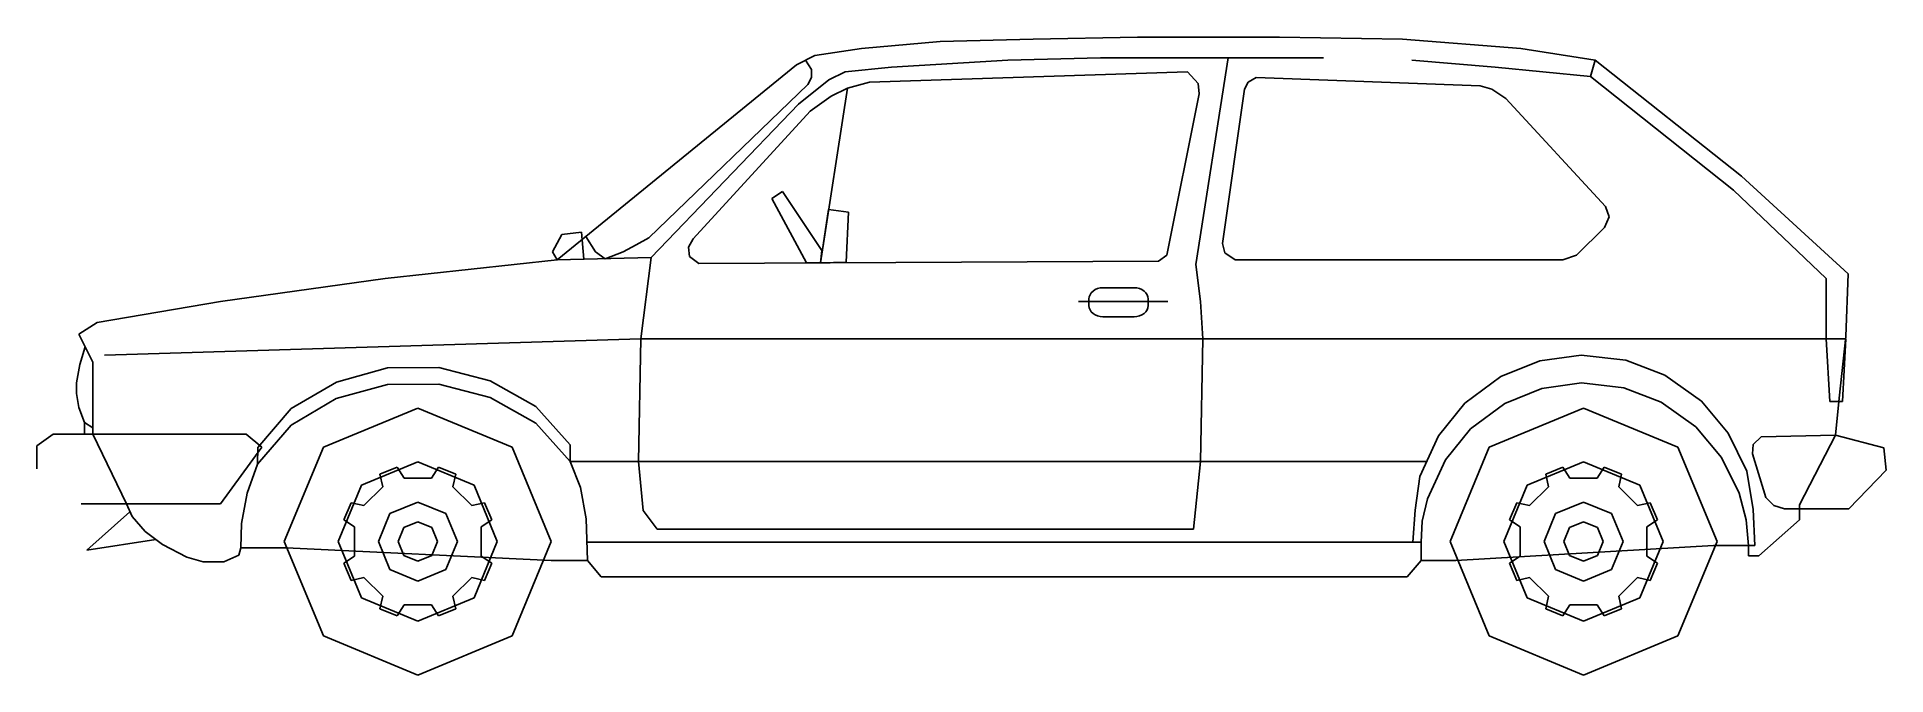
# Model space of a CAD drawing. Extents: x 8 to 231, y 219 to 296.
import ezdxf

# ---------------------------------------------------------------- set-up
doc = ezdxf.new("R2010")
doc.units = 0
doc.layers.get('0').update_dxf_attribs({"linetype": 'CONTINUOUS'})

msp = doc.modelspace()

# ---------------------------------------------------------------- linework, layer by layer
at = {"color": 0}
for p, q in [((107.28, 294.22), (116.81, 295.06)), ((116.81, 295.06), (128.03, 295.35)), ((128.03, 295.35), (140.65, 295.62)), ((140.65, 295.62), (157.77, 295.62)), ((157.77, 295.62), (172.63, 295.35)), ((172.63, 295.35), (186.94, 294.22)), ((99.42, 292.26), (101.67, 293.38)), ((100.54, 292.82), (101.24, 291.7)), ((101.67, 293.38), (107.28, 294.22)), ((124.95, 292.82), (110.92, 291.98)), ((136.17, 293.1), (124.95, 292.82)), ((151.6, 293.1), (136.17, 293.1)), ((147.67, 268.13), (151.6, 293.1)), ((151.6, 293.1), (163.09, 293.1)), ((173.75, 292.82), (183.85, 291.98)), ((186.94, 294.22), (195.92, 292.82)), ((195.36, 290.86), (195.92, 292.82)), ((195.92, 292.82), (213.59, 278.79)), ((70.53, 268.69), (99.42, 292.26)), ((103.35, 290.43), (99.7, 287.49)), ((101.24, 290.72), (100.82, 289.87)), ((101.24, 291.7), (101.24, 290.72)), ((105.31, 291.42), (103.35, 290.43)), ((110.92, 291.98), (105.31, 291.42)), ((146.68, 291.42), (108.26, 290.15)), ((147.95, 290.01), (146.68, 291.42)), ((153.98, 290.15), (154.96, 290.72)), ((154.96, 290.72), (182.03, 289.74)), ((183.85, 291.98), (195.36, 290.86)), ((195.36, 290.86), (212.61, 277.11)), ((100.82, 289.87), (81.6, 271.36)), ((103.63, 288.47), (101.1, 286.65)), ((105.59, 289.45), (102.33, 268.35)), ((105.59, 289.45), (103.63, 288.47)), ((108.26, 290.15), (105.59, 289.45)), ((144.16, 269.26), (148.09, 288.75)), ((148.09, 288.75), (147.95, 290.01)), ((150.89, 270.66), (153.56, 289.31)), ((153.56, 289.31), (153.98, 290.15)), ((182.03, 289.74), (183.43, 289.31)), ((183.43, 289.31), (185.12, 288.19)), ((185.12, 288.19), (197.18, 275.15)), ((99.7, 287.49), (81.89, 268.98)), ((101.1, 286.65), (86.94, 271.22)), ((97.74, 276.97), (96.47, 276.13)), ((102.5, 269.82), (97.74, 276.97)), ((212.61, 277.11), (223.83, 266.45)), ((213.59, 278.79), (226.49, 267.01)), ((96.47, 276.13), (100.66, 268.34)), ((103.32, 274.77), (102.33, 268.35)), ((105.73, 274.45), (103.32, 274.77)), ((197.18, 275.15), (197.6, 273.89)), ((105.45, 268.42), (105.73, 274.45)), ((197.04, 272.62), (193.67, 269.26)), ((197.6, 273.89), (197.04, 272.62)), ((69.96, 269.67), (71.09, 271.78)), ((71.09, 271.78), (73.47, 272.06)), ((73.47, 272.06), (73.73, 268.78)), ((75.16, 269.67), (73.99, 271.52)), ((80.06, 270.52), (78.52, 269.67)), ((81.6, 271.36), (80.06, 270.52)), ((86.94, 271.22), (86.38, 270.24)), ((151.17, 269.54), (150.89, 270.66)), ((49.77, 266.45), (70.53, 268.69)), ((70.53, 268.69), (69.96, 269.67)), ((81.89, 268.98), (70.53, 268.69)), ((73.73, 268.78), (70.53, 268.69)), ((76.34, 268.84), (75.16, 269.67)), ((78.52, 269.67), (76.34, 268.84)), ((80.62, 259.16), (81.89, 268.98)), ((86.38, 270.24), (86.52, 269.11)), ((86.52, 269.11), (87.64, 268.27)), ((87.64, 268.27), (143.18, 268.55)), ((100.66, 268.34), (102.33, 268.35)), ((102.33, 268.35), (102.5, 269.82)), ((102.33, 268.35), (105.45, 268.42)), ((143.18, 268.55), (144.16, 269.26)), ((148.23, 263.65), (147.67, 268.13)), ((152.44, 268.69), (151.17, 269.54)), ((191.99, 268.69), (152.44, 268.69)), ((193.67, 269.26), (191.99, 268.69)), ((29.85, 263.65), (49.77, 266.45)), ((223.83, 266.45), (223.83, 259.16)), ((226.49, 267.01), (226.21, 259.44)), ((14.98, 261.12), (29.85, 263.65)), ((133.5, 263.65), (144.3, 263.65)), ((134.77, 263.97), (134.8, 264.23)), ((134.77, 263.18), (134.77, 263.97)), ((134.8, 264.23), (134.9, 264.49)), ((134.9, 264.49), (135.05, 264.72)), ((135.05, 264.72), (135.26, 264.93)), ((135.26, 264.93), (135.52, 265.1)), ((135.52, 265.1), (135.81, 265.22)), ((135.81, 265.22), (136.13, 265.3)), ((136.13, 265.3), (136.46, 265.33)), ((136.46, 265.33), (140.22, 265.33)), ((140.22, 265.33), (140.22, 265.33)), ((140.22, 265.33), (140.55, 265.3)), ((140.55, 265.3), (140.87, 265.22)), ((140.87, 265.22), (141.16, 265.1)), ((141.16, 265.1), (141.42, 264.93)), ((141.42, 264.93), (141.63, 264.72)), ((141.63, 264.72), (141.79, 264.49)), ((141.79, 264.49), (141.88, 264.23)), ((141.88, 264.23), (141.92, 263.97)), ((141.92, 263.97), (141.92, 263.18)), ((148.52, 259.16), (148.23, 263.65)), ((134.8, 262.91), (134.77, 263.18)), ((134.9, 262.66), (134.8, 262.91)), ((135.05, 262.42), (134.9, 262.66)), ((135.26, 262.22), (135.05, 262.42)), ((135.52, 262.05), (135.26, 262.22)), ((135.81, 261.92), (135.52, 262.05)), ((136.13, 261.85), (135.81, 261.92)), ((136.46, 261.82), (136.13, 261.85)), ((140.22, 261.82), (136.46, 261.82)), ((140.55, 261.85), (140.22, 261.82)), ((140.87, 261.92), (140.55, 261.85)), ((141.16, 262.05), (140.87, 261.92)), ((141.42, 262.22), (141.16, 262.05)), ((141.63, 262.42), (141.42, 262.22)), ((141.79, 262.66), (141.63, 262.42)), ((141.88, 262.91), (141.79, 262.66)), ((141.92, 263.18), (141.88, 262.91)), ((12.74, 259.72), (14.98, 261.12)), ((14.42, 256.35), (12.74, 259.72)), ((15.83, 257.2), (80.62, 259.16)), ((80.62, 259.16), (80.34, 244.32)), ((80.62, 259.16), (226.21, 259.16)), ((148.23, 244.32), (148.52, 259.16)), ((223.83, 259.16), (224.25, 251.59)), ((224.25, 251.59), (223.83, 259.16)), ((223.83, 259.16), (226.21, 259.16)), ((226.21, 259.44), (225.37, 252.01)), ((225.79, 251.59), (226.21, 259.16)), ((226.21, 259.16), (225.79, 251.59)), ((13.5, 258.21), (12.88, 256.07)), ((14.42, 256.35), (13.5, 258.21)), ((189.22, 256.49), (194.23, 257.2)), ((194.23, 257.2), (199.61, 256.58)), ((12.88, 256.07), (12.46, 253.83)), ((14.42, 248.4), (14.42, 256.35)), ((14.42, 247.66), (14.42, 256.35)), ((43.86, 253.94), (50.03, 255.65)), ((50.03, 255.65), (56.25, 255.71)), ((56.25, 255.71), (62.44, 254.1)), ((184.53, 254.6), (189.22, 256.49)), ((199.61, 256.58), (204.34, 254.77)), ((204.34, 254.77), (208.75, 251.62)), ((12.46, 253.83), (12.46, 252.57)), ((12.46, 252.57), (12.74, 250.88)), ((38.39, 250.75), (43.86, 253.94)), ((43.85, 251.93), (50.02, 253.64)), ((50.02, 253.64), (43.85, 251.93)), ((50.02, 253.64), (56.23, 253.7)), ((56.23, 253.7), (50.02, 253.64)), ((56.23, 253.7), (62.43, 252.08)), ((62.43, 252.08), (56.23, 253.7)), ((62.44, 254.1), (67.97, 251)), ((180.17, 251.37), (184.53, 254.6)), ((185, 251.35), (189.47, 253.16)), ((189.47, 253.16), (185, 251.35)), ((189.47, 253.16), (194.25, 253.83)), ((194.25, 253.83), (189.47, 253.16)), ((194.25, 253.83), (199.38, 253.25)), ((199.38, 253.25), (194.25, 253.83)), ((199.38, 253.25), (203.88, 251.52)), ((203.88, 251.52), (199.38, 253.25)), ((12.74, 250.88), (13.44, 249.06)), ((34.35, 246.02), (38.39, 250.75)), ((38.38, 248.74), (43.85, 251.93)), ((43.85, 251.93), (38.38, 248.74)), ((42.29, 246.08), (53.7, 250.8)), ((53.7, 250.8), (65.1, 246.08)), ((62.43, 252.08), (67.96, 248.98)), ((67.96, 248.98), (62.43, 252.08)), ((67.97, 251), (72.08, 246.34)), ((176.99, 247.44), (180.17, 251.37)), ((180.86, 248.28), (185, 251.35)), ((185, 251.35), (180.86, 248.28)), ((183.11, 246.08), (194.51, 250.8)), ((194.51, 250.8), (205.92, 246.08)), ((203.88, 251.52), (208.08, 248.52)), ((208.08, 248.52), (203.88, 251.52)), ((208.75, 251.62), (212, 247.75)), ((224.25, 251.59), (225.79, 251.59)), ((225.79, 251.59), (224.25, 251.59)), ((225.37, 252.01), (224.95, 247.52)), ((13.44, 249.06), (13.44, 247.66)), ((13.44, 249.06), (14.42, 248.4)), ((34.34, 244.01), (38.38, 248.74)), ((38.38, 248.74), (34.34, 244.01)), ((67.96, 248.98), (72.08, 244.32)), ((72.08, 244.32), (67.96, 248.98)), ((177.82, 244.53), (180.86, 248.28)), ((180.86, 248.28), (177.82, 244.53)), ((208.08, 248.52), (211.18, 244.82)), ((211.18, 244.82), (208.08, 248.52)), ((9.66, 247.66), (7.69, 246.25)), ((7.69, 246.25), (7.69, 243.45)), ((7.69, 246.25), (7.69, 243.45)), ((32.94, 247.66), (9.66, 247.66)), ((14.42, 247.66), (9.66, 247.66)), ((18.49, 239.24), (14.42, 247.66)), ((29.85, 239.24), (34.84, 246.09)), ((34.84, 246.09), (32.94, 247.66)), ((34.34, 244.01), (34.35, 246.02)), ((37.57, 234.68), (42.29, 246.08)), ((65.1, 246.08), (69.82, 234.68)), ((72.08, 246.34), (72.08, 244.32)), ((174.74, 242.51), (176.99, 247.44)), ((178.38, 234.68), (183.11, 246.08)), ((205.92, 246.08), (210.64, 234.68)), ((212, 247.75), (214.22, 243.19)), ((214.92, 245.27), (214.99, 246.4)), ((214.99, 246.4), (215.97, 247.3)), ((215.97, 247.3), (224.95, 247.52)), ((224.95, 247.52), (220.6, 239.1)), ((224.95, 247.52), (230.77, 245.98)), ((230.77, 245.98), (231.05, 243.31)), ((33.08, 240.5), (34.34, 244.01)), ((46.9, 241.47), (53.7, 244.28)), ((49.12, 242.79), (51.19, 243.65)), ((51.19, 243.65), (52.04, 242.34)), ((53.7, 244.28), (60.49, 241.47)), ((55.35, 242.34), (56.2, 243.65)), ((56.2, 243.65), (58.27, 242.79)), ((72.08, 244.32), (175.49, 244.32)), ((72.08, 244.32), (73.33, 241.2)), ((80.34, 244.32), (80.91, 238.4)), ((147.39, 236.15), (148.23, 244.32)), ((175.68, 239.84), (177.82, 244.53)), ((177.82, 244.53), (175.68, 239.84)), ((187.72, 241.47), (194.51, 244.28)), ((189.94, 242.79), (192.01, 243.65)), ((192.01, 243.65), (192.86, 242.34)), ((194.51, 244.28), (201.31, 241.47)), ((196.17, 242.34), (197.02, 243.65)), ((197.02, 243.65), (199.09, 242.79)), ((211.18, 244.82), (213.29, 240.5)), ((213.29, 240.5), (211.18, 244.82)), ((216.53, 240.01), (214.92, 245.27)), ((44.09, 234.67), (46.9, 241.47)), ((47.16, 239.01), (49.45, 241.26)), ((49.45, 241.26), (49.12, 242.79)), ((52.04, 242.34), (55.35, 242.34)), ((58.27, 242.79), (57.94, 241.26)), ((57.94, 241.26), (60.23, 239.01)), ((60.49, 241.47), (63.3, 234.67)), ((174.17, 238.47), (174.74, 242.51)), ((184.9, 234.67), (187.72, 241.47)), ((187.98, 239.01), (190.27, 241.26)), ((190.27, 241.26), (189.94, 242.79)), ((192.86, 242.34), (196.17, 242.34)), ((199.09, 242.79), (198.76, 241.26)), ((198.76, 241.26), (201.04, 239.01)), ((201.31, 241.47), (204.12, 234.67)), ((214.22, 243.19), (214.99, 238.54)), ((231.05, 243.31), (226.56, 238.61)), ((13.02, 239.24), (29.85, 239.24)), ((19.2, 237.7), (18.49, 239.24)), ((32.38, 236.86), (33.08, 240.5)), ((44.75, 237.29), (45.63, 239.36)), ((45.63, 239.36), (47.16, 239.01)), ((50.33, 238.04), (53.7, 239.44)), ((53.7, 239.44), (57.07, 238.04)), ((60.23, 239.01), (61.76, 239.36)), ((61.76, 239.36), (62.64, 237.29)), ((73.33, 241.2), (74.03, 237.42)), ((175.02, 237.14), (175.68, 239.84)), ((175.68, 239.84), (175.02, 237.14)), ((185.57, 237.29), (186.45, 239.36)), ((186.45, 239.36), (187.98, 239.01)), ((191.14, 238.04), (194.51, 239.44)), ((194.51, 239.44), (197.89, 238.04)), ((201.04, 239.01), (202.57, 239.36)), ((202.57, 239.36), (203.46, 237.29)), ((213.29, 240.5), (214.15, 237.28)), ((214.15, 237.28), (213.29, 240.5)), ((217.51, 239.03), (216.53, 240.01)), ((218.78, 238.61), (217.51, 239.03)), ((220.6, 239.1), (220.6, 237.28)), ((18.91, 238.26), (13.72, 233.63)), ((18.91, 238.26), (13.72, 233.63)), ((19.2, 237.7), (18.91, 238.26)), ((20.74, 235.88), (19.2, 237.7)), ((20.74, 235.88), (19.2, 237.7)), ((32.3, 233.91), (32.38, 236.86)), ((46.05, 236.43), (44.75, 237.29)), ((48.93, 234.67), (50.33, 238.04)), ((52.01, 236.36), (53.7, 237.06)), ((53.7, 237.06), (55.38, 236.36)), ((57.07, 238.04), (58.47, 234.67)), ((62.64, 237.29), (61.34, 236.43)), ((74.03, 237.42), (74.18, 232.37)), ((80.91, 238.4), (82.59, 236.15)), ((173.9, 234.61), (174.17, 238.47)), ((174.88, 234.61), (175.02, 237.14)), ((175.02, 237.14), (174.88, 234.61)), ((186.87, 236.43), (185.57, 237.29)), ((189.75, 234.67), (191.14, 238.04)), ((192.82, 236.36), (194.51, 237.06)), ((194.51, 237.06), (196.2, 236.36)), ((197.89, 238.04), (199.28, 234.67)), ((203.46, 237.29), (202.15, 236.43)), ((214.15, 237.28), (214.43, 234.19)), ((214.43, 234.19), (214.15, 237.28)), ((214.99, 238.54), (215.2, 234.19)), ((220.6, 237.28), (215.69, 232.93)), ((226.56, 238.61), (218.78, 238.61)), ((13.72, 233.63), (22.04, 234.92)), ((13.72, 233.63), (22.04, 234.92)), ((22.84, 234.33), (20.74, 235.88)), ((22.04, 234.92), (20.74, 235.88)), ((42.29, 223.27), (37.57, 234.68)), ((46.9, 227.88), (44.09, 234.67)), ((46.05, 232.91), (46.05, 236.43)), ((50.33, 231.3), (48.93, 234.67)), ((51.31, 234.67), (52.01, 236.36)), ((52.01, 232.99), (51.31, 234.67)), ((55.38, 236.36), (56.08, 234.67)), ((56.08, 234.67), (55.38, 232.99)), ((58.47, 234.67), (57.07, 231.3)), ((63.3, 234.67), (60.49, 227.88)), ((61.34, 236.43), (61.34, 232.91)), ((69.82, 234.68), (65.1, 223.27)), ((74.18, 234.61), (174.88, 234.61)), ((82.59, 236.15), (147.39, 236.15)), ((174.88, 234.61), (173.9, 234.61)), ((174.88, 232.37), (174.88, 234.61)), ((174.88, 232.37), (174.88, 234.61)), ((183.11, 223.27), (178.38, 234.68)), ((187.72, 227.88), (184.9, 234.67)), ((186.87, 232.91), (186.87, 236.43)), ((191.14, 231.3), (189.75, 234.67)), ((192.13, 234.67), (192.82, 236.36)), ((192.82, 232.99), (192.13, 234.67)), ((196.2, 236.36), (196.9, 234.67)), ((196.9, 234.67), (196.2, 232.99)), ((199.28, 234.67), (197.89, 231.3)), ((204.12, 234.67), (201.31, 227.88)), ((202.15, 236.43), (202.15, 232.91)), ((210.64, 234.68), (205.92, 223.27)), ((25.79, 232.79), (22.84, 234.33)), ((27.75, 232.23), (25.79, 232.79)), ((32.09, 233.02), (30.27, 232.23)), ((32.3, 233.91), (32.09, 233.02)), ((37.78, 233.91), (32.3, 233.91)), ((37.78, 233.91), (32.3, 233.91)), ((69.82, 232.37), (37.78, 233.91)), ((69.82, 232.37), (37.78, 233.91)), ((44.75, 232.05), (46.05, 232.91)), ((53.7, 232.29), (52.01, 232.99)), ((55.38, 232.99), (53.7, 232.29)), ((61.34, 232.91), (62.64, 232.05)), ((74.18, 232.37), (69.82, 232.37)), ((74.18, 232.37), (69.82, 232.37)), ((75.86, 230.4), (74.18, 232.37)), ((174.88, 232.37), (173.19, 230.4)), ((179.09, 232.37), (174.88, 232.37)), ((179.09, 232.37), (174.88, 232.37)), ((210.22, 234.19), (179.09, 232.37)), ((210.22, 234.19), (179.09, 232.37)), ((185.57, 232.05), (186.87, 232.91)), ((194.51, 232.29), (192.82, 232.99)), ((196.2, 232.99), (194.51, 232.29)), ((202.15, 232.91), (203.46, 232.05)), ((214.43, 234.19), (210.22, 234.19)), ((214.43, 234.19), (210.22, 234.19)), ((215.2, 234.19), (214.43, 234.19)), ((214.43, 232.93), (214.43, 234.19)), ((215.69, 232.93), (214.43, 232.93)), ((30.27, 232.23), (27.75, 232.23)), ((45.63, 229.98), (44.75, 232.05)), ((47.16, 230.34), (45.63, 229.98)), ((49.45, 228.08), (47.16, 230.34)), ((53.7, 229.9), (50.33, 231.3)), ((57.07, 231.3), (53.7, 229.9)), ((60.23, 230.34), (57.94, 228.08)), ((61.76, 229.98), (60.23, 230.34)), ((62.64, 232.05), (61.76, 229.98)), ((173.19, 230.4), (75.86, 230.4)), ((186.45, 229.98), (185.57, 232.05)), ((187.98, 230.34), (186.45, 229.98)), ((190.27, 228.08), (187.98, 230.34)), ((194.51, 229.9), (191.14, 231.3)), ((197.89, 231.3), (194.51, 229.9)), ((201.04, 230.34), (198.76, 228.08)), ((202.57, 229.98), (201.04, 230.34)), ((203.46, 232.05), (202.57, 229.98)), ((53.7, 225.06), (46.9, 227.88)), ((49.12, 226.55), (49.45, 228.08)), ((60.49, 227.88), (53.7, 225.06)), ((57.94, 228.08), (58.27, 226.55)), ((194.51, 225.06), (187.72, 227.88)), ((189.94, 226.55), (190.27, 228.08)), ((201.31, 227.88), (194.51, 225.06)), ((198.76, 228.08), (199.09, 226.55)), ((51.19, 225.69), (49.12, 226.55)), ((52.04, 227.01), (51.19, 225.69)), ((55.35, 227.01), (52.04, 227.01)), ((56.2, 225.69), (55.35, 227.01)), ((58.27, 226.55), (56.2, 225.69)), ((192.01, 225.69), (189.94, 226.55)), ((192.86, 227.01), (192.01, 225.69)), ((196.17, 227.01), (192.86, 227.01)), ((197.02, 225.69), (196.17, 227.01)), ((199.09, 226.55), (197.02, 225.69)), ((53.7, 218.54), (42.29, 223.27)), ((65.1, 223.27), (53.7, 218.54)), ((194.51, 218.54), (183.11, 223.27)), ((205.92, 223.27), (194.51, 218.54))]:
    msp.add_line(p, q, dxfattribs=at)

doc.saveas('drawing.dxf')
